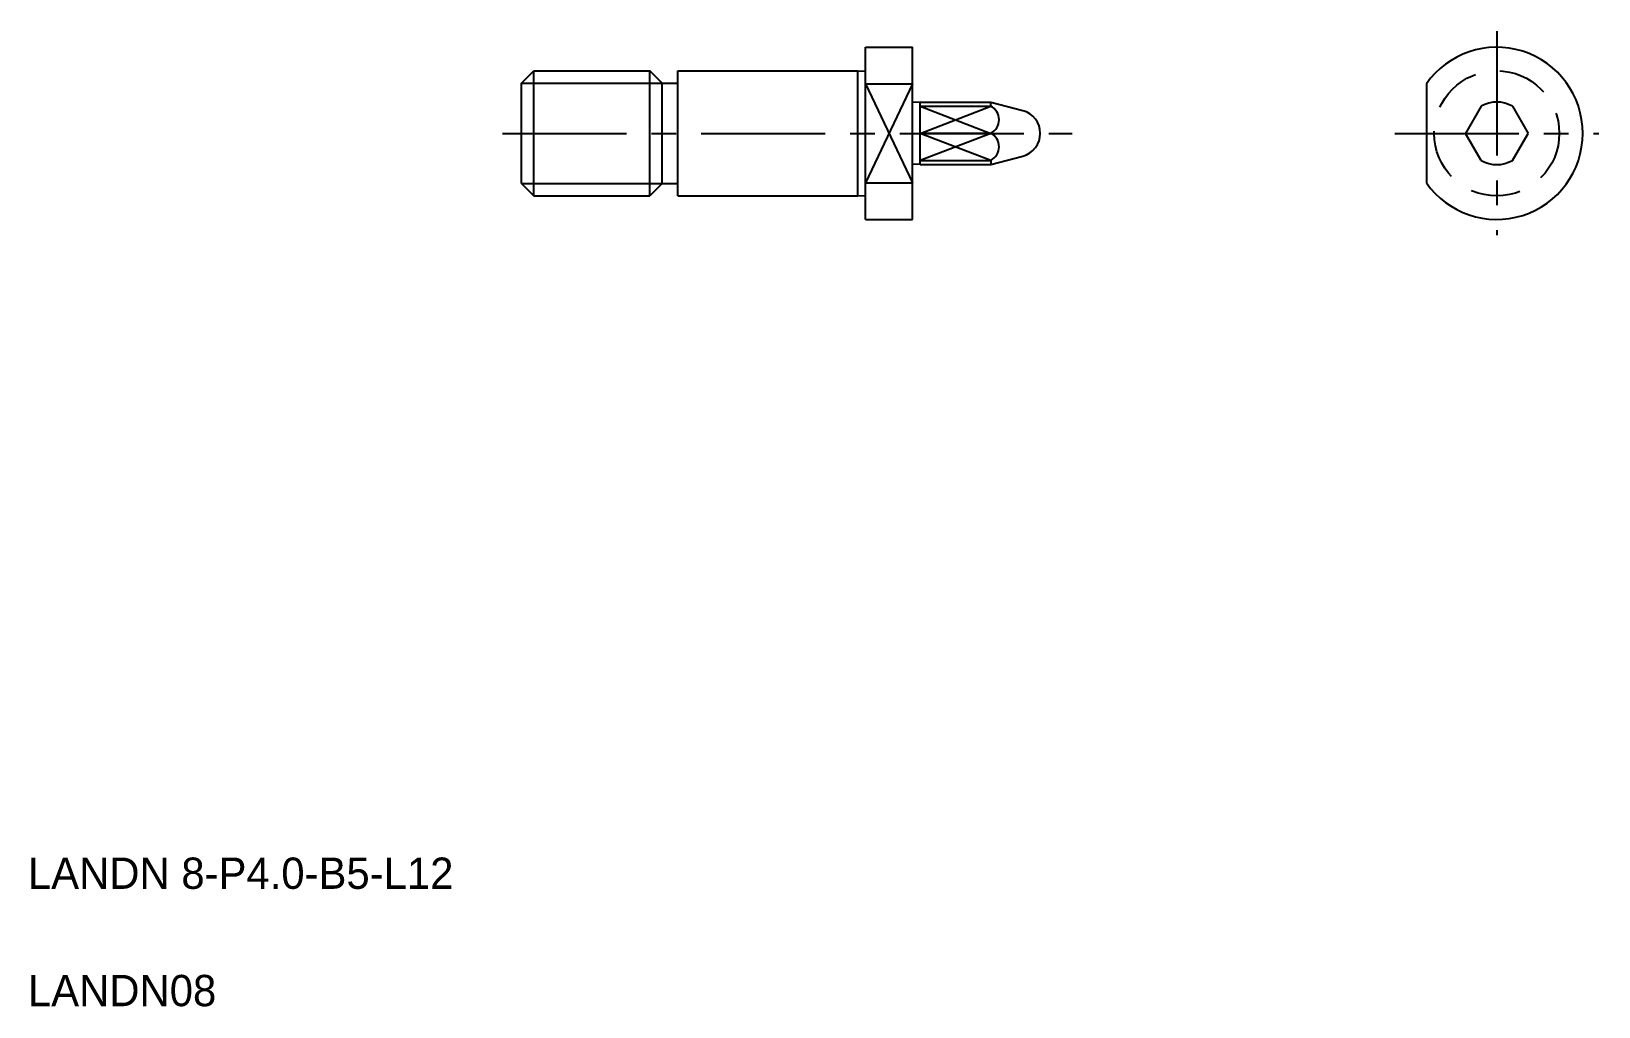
# Model space of a CAD drawing. Extents: x 5 to 105, y 5 to 67.
import ezdxf

# ---------------------------------------------------------------- set-up
doc = ezdxf.new("R2010")
doc.units = 0
doc.header["$LTSCALE"] = 0.25
doc.linetypes.add('CENTER', pattern=[50.8, 31.75, -6.35, 6.35, -6.35])
doc.linetypes.add('DASHED', pattern=[19.05, 12.7, -6.35])
doc.layers.get('0').update_dxf_attribs({"linetype": 'CONTINUOUS'})
doc.layers.add('CENTER', color=1, linetype='CENTER')

msp = doc.modelspace()

# ---------------------------------------------------------------- linework, layer by layer
at = {"linetype": 'CONTINUOUS'}
for p, q in [((58.55, 55.29), (58.55, 66.29)), ((58.55, 66.29), (61.55, 66.29)), ((61.55, 55.29), (61.55, 66.29)), ((36.55, 63.99), (37.35, 64.79)), ((37.35, 56.79), (37.35, 64.79)), ((37.35, 64.79), (44.75, 64.79)), ((45.55, 63.99), (44.75, 64.79)), ((44.75, 56.79), (44.75, 64.79)), ((46.55, 56.79), (46.55, 64.79)), ((46.55, 64.79), (58.05, 64.79)), ((58.05, 56.79), (58.05, 64.79)), ((36.55, 57.59), (36.55, 63.99)), ((45.55, 57.59), (45.55, 63.99)), ((58.55, 63.95), (61.55, 63.95)), ((94.4, 63.95), (94.4, 57.63)), ((62.05, 62.79), (66.55, 62.79)), ((62.05, 58.79), (62.05, 62.79)), ((62.05, 62.52), (66.55, 62.52)), ((66.55, 62.52), (66.55, 62.79)), ((66.55, 62.79), (68.61, 62.24)), ((97.9, 62.52), (96.9, 60.79)), ((99.9, 62.52), (100.9, 60.79)), ((97.9, 59.06), (96.9, 60.79)), ((99.9, 59.06), (100.9, 60.79)), ((66.55, 58.79), (68.61, 59.34)), ((62.05, 59.06), (66.55, 59.06)), ((62.05, 58.79), (66.55, 58.79)), ((66.55, 59.06), (66.55, 58.79)), ((36.55, 57.59), (37.35, 56.79)), ((45.55, 57.59), (44.75, 56.79)), ((58.55, 57.63), (61.55, 57.63)), ((37.35, 56.79), (44.75, 56.79)), ((46.55, 56.79), (58.05, 56.79)), ((58.55, 55.29), (61.55, 55.29))]:
    msp.add_line(p, q, dxfattribs=at)
for p, q in [((58.05, 64.79), (58.55, 64.77)), ((62.05, 62.79), (61.55, 62.77)), ((66.55, 60.79), (62.05, 60.79)), ((62.05, 58.79), (61.55, 58.82)), ((58.05, 56.79), (58.55, 56.82)), ((59.3, 55.29), (59.3, 55.29)), ((60.05, 55.29), (60.05, 55.29))]:
    msp.add_line(p, q)
at = {"color": 3, "linetype": 'CONTINUOUS'}
for p, q in [((36.55, 63.99), (45.55, 63.99)), ((36.55, 57.59), (45.55, 57.59))]:
    msp.add_line(p, q, dxfattribs=at)
at = {"color": 7, "linetype": 'CONTINUOUS'}
for p, q in [((45.55, 63.99), (46.55, 63.99)), ((45.55, 57.59), (46.55, 57.59))]:
    msp.add_line(p, q, dxfattribs=at)
at = {"color": 3}
for p, q in [((58.55, 63.95), (61.55, 57.63)), ((61.55, 63.95), (58.55, 57.63)), ((62.05, 62.52), (66.55, 60.79)), ((62.05, 60.79), (66.55, 62.52)), ((66.55, 60.79), (62.05, 59.06)), ((66.55, 59.06), (62.05, 60.79))]:
    msp.add_line(p, q, dxfattribs=at)
at = {"color": 3, "linetype": 'DASHED'}
msp.add_circle((98.9, 60.79), 4, dxfattribs=at)
at = {"linetype": 'CONTINUOUS'}
for centre, radius, start, end in [((98.9, 60.79), 5.5, 215.0968, 144.9032), ((66.12, 61.66), 0.967, 296.4048, 63.5952), ((68.22, 60.79), 1.5, 285, 75), ((66.12, 59.93), 0.967, 296.4048, 63.5952)]:
    msp.add_arc(centre, radius, start, end, dxfattribs=at)
for start, end in [(60, 120), (240, 300)]:
    msp.add_arc((98.9, 60.79), 2, start, end)
at = {"layer": 'CENTER', "color": 1, "linetype": 'CENTER'}
for p, q in [((98.9, 67.31), (98.9, 54.28)), ((35.34, 60.79), (71.76, 60.79)), ((92.38, 60.79), (105.42, 60.79))]:
    msp.add_line(p, q, dxfattribs=at)

# ---------------------------------------------------------------- texts
for s, p in [('LANDN 8-P4.0-B5-L12', (5, 12.5)), ('LANDN08', (5, 5))]:
    msp.add_text(s, height=2).set_placement(p)

doc.saveas('drawing.dxf')
